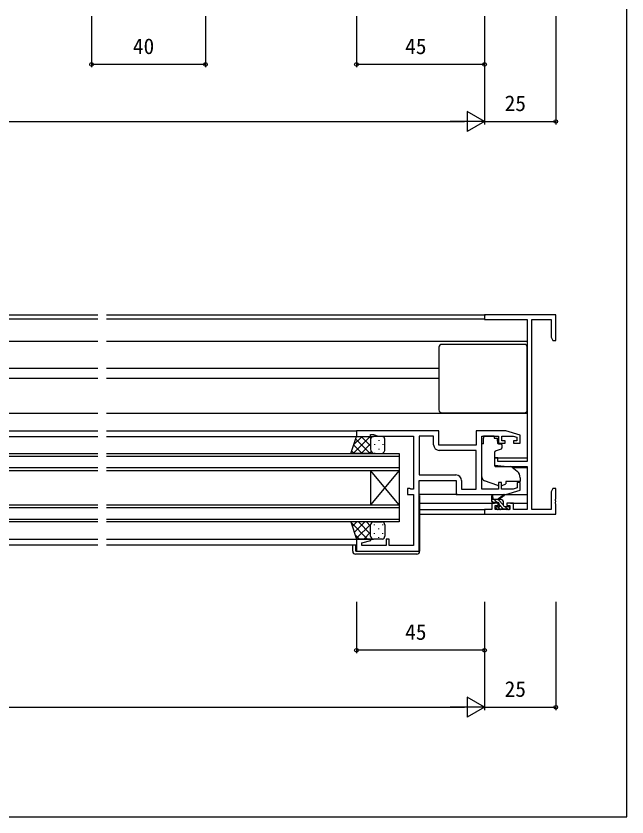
# Model space of a CAD drawing. Units: millimetres, scale not verified. Extents: x -437 to 438, y -281 to 279.
# Drawn here: x 223.7 to 438.2, y -281.3 to -0.3 of the extents above; entities that cross this region are included whole.
import ezdxf
from ezdxf.enums import TextEntityAlignment as Align

# ---------------------------------------------------------------- set-up
doc = ezdxf.new("R2010")
doc.units = ezdxf.units.MM
doc.header["$LTSCALE"] = 2
for name, color, linetype in [('0-2_YKK_11', 7, 'Continuous'), ('0-3_YKK_12', 2, 'Continuous'), ('0-4_YKK_13', 4, 'Continuous'), ('0-6_YKK_D', 6, 'Continuous'), ('0-7_YKK_ZWAK', 7, 'Continuous')]:
    doc.layers.add(name, color=color, linetype=linetype)
doc.styles.add('ＭＳ ゴシック', font='')
doc.styles.get('ＭＳ ゴシック').set_extended_font_data('MS Gothic')

msp = doc.modelspace()

# ---------------------------------------------------------------- linework, layer by layer
at = {"layer": '0-2_YKK_11'}
for points in [[(404.83, -173.47), (404.83, -106.73), (411.57, -106.73), (411.57, -113.009), (412.2, -114.1), (413.2, -114.1), (413.2, -105.1), (388.2, -105.1), (388.2, -106.73), (403.2, -106.73), (403.2, -156.6), (392.9, -156.6), (392.9, -155.3), (391.7, -155.3), (391.7, -157.906), (396.2, -158.3), (403.2, -158.3), (403.2, -173.47), (398.3, -173.47), (398.3, -171.2), (396, -171.2), (396, -172), (397.1, -172), (397.1, -173.47), (391.9, -173.47), (391.9, -172), (393, -172), (393, -171.2), (390.7, -171.2), (390.7, -173.47), (388.2, -173.47), (388.2, -175.1), (413.2, -175.1), (413.2, -171.558), (413.08, -171.375), (413.08, -170.825), (413.2, -170.642), (413.2, -170.558), (413.08, -170.375), (413.08, -169.825)], [(372.2, -145.8), (343.2, -145.8), (343.2, -147.8), (348.2, -147.8), (348.2, -147.1), (349.2, -147.1), (350.848, -147.7), (363.2, -147.7), (363.2, -166.3), (362.346, -166.3), (362.173, -166.2), (362, -166.1), (361.2, -166.1), (361.2, -168.2), (363.2, -168.2), (363.2, -186.1), (354.7, -186.1), (354.7, -183.8), (353.7, -183.8), (353.7, -186.1), (345.1, -186.1), (345.1, -185.161), (348.229, -184.322), (348.161, -183.8), (343.2, -183.8), (343.2, -188), (365.2, -188), (365.2, -163.2), (378.2, -163.2), (378.2, -168.2), (395.7, -168.2), (400.7, -166.7), (400.7, -163.9), (399.7, -163.9), (399.7, -165.852), (398.205, -166.3), (394.1, -166.3), (394.1, -163.9), (393.1, -163.9), (393.1, -166.3)], [(393.1, -166.3), (387.2, -166.3), (387.2, -147.7), (393.1, -147.7), (393.1, -150.1), (395.4, -150.1), (395.4, -149.3), (394.3, -149.3), (394.3, -147.7), (398.205, -147.7), (399.5, -148.088), (399.5, -149.3), (398.4, -149.3), (398.4, -150.1), (400.7, -150.1), (400.7, -147.3), (395.7, -145.8), (385.2, -145.8), (385.2, -150.8), (372.2, -150.8), (372.2, -145.8)], [(365.2, -147.7), (365.2, -161.3), (378.1, -161.3)], [(370.3, -150.7), (370.3, -147.7), (365.2, -147.7)], [(380.1, -163.3), (380.1, -166.3), (385.3, -166.3), (385.3, -152.7), (372.3, -152.7)], [(413.08, -169.825), (413.2, -169.642), (413.2, -166.1), (412.2, -166.1), (411.57, -167.191), (411.57, -173.47), (404.83, -173.47)]]:
    msp.add_lwpolyline(points, dxfattribs=at)
for centre, start, end in [((372.3, -150.7), 180.00001, 269.99999), ((378.1, -163.3), 0.00001, 89.99999)]:
    msp.add_arc(centre, 2, start, end, dxfattribs=at)
at = {"layer": '0-3_YKK_12'}
for p, q in [((146.9, -105.1), (252.45, -105.1)), ((146.9, -106.5), (252.45, -106.5)), ((255.45, -105.1), (388.5, -105.1)), ((255.45, -106.5), (388.2, -106.5)), ((163.7, -114.4), (252.45, -114.4)), ((255.45, -114.4), (403.2, -114.4)), ((164.7, -123.9), (252.45, -123.9)), ((255.45, -123.9), (372.2, -123.9)), ((164.7, -127.3), (252.45, -127.3)), ((255.45, -127.3), (372.2, -127.3)), ((252.45, -139.8), (164.7, -139.8)), ((403.2, -139.8), (255.45, -139.8)), ((164.4, -145.8), (252.45, -145.8)), ((255.45, -145.8), (343.5, -145.8)), ((164.2, -147.8), (252.45, -147.8)), ((255.45, -147.8), (343.7, -147.8)), ((149.7, -153.8), (252.45, -153.8)), ((255.45, -153.8), (358.2, -153.8)), ((358.2, -153.8), (358.2, -159.8)), ((252.45, -154.8), (149.7, -154.8)), ((358.2, -154.8), (255.45, -154.8)), ((391.7, -155.3), (403.2, -155.3)), ((252.45, -158.8), (149.7, -158.8)), ((149.7, -159.8), (252.45, -159.8)), ((358.2, -158.8), (255.45, -158.8)), ((255.45, -159.8), (358.2, -159.8)), ((348.2, -159.8), (348.2, -171.8)), ((358.2, -159.8), (348.2, -171.8)), ((358.2, -171.8), (348.2, -159.8)), ((358.2, -159.8), (358.2, -171.8)), ((398.077, -158.7), (403.2, -158.7)), ((365.4, -171.2), (391.7, -171.2)), ((397.3, -171.2), (403.2, -171.2)), ((149.7, -171.8), (252.45, -171.8)), ((252.45, -172.8), (149.7, -172.8)), ((255.45, -171.8), (358.2, -171.8)), ((358.2, -172.8), (255.45, -172.8)), ((365.4, -173.47), (388.5, -173.47)), ((149.7, -176.8), (252.45, -176.8)), ((255.45, -176.8), (358.2, -176.8)), ((365.4, -175.1), (388.5, -175.1)), ((252.45, -177.8), (149.7, -177.8)), ((164.7, -183.8), (252.45, -183.8)), ((255.45, -183.8), (343.7, -183.8)), ((164.7, -185.8), (252.45, -185.8)), ((255.45, -185.8), (343.2, -185.8))]:
    msp.add_line(p, q, dxfattribs=at)
msp.add_lwpolyline([(358.2, -171.8), (358.2, -177.8), (255.45, -177.8)], dxfattribs=at)
at = {"layer": '0-4_YKK_13'}
for p, q in [((372.2, -116.5), (372.2, -138.5)), ((402.2, -115.5), (373.2, -115.5)), ((403.2, -138.5), (403.2, -116.5)), ((373.2, -139.5), (402.2, -139.5)), ((342.017, -153.8), (348.017, -147.8)), ((342.206, -150.783), (345.189, -147.8)), ((342.916, -148.651), (348.065, -153.8)), ((344.894, -147.8), (348.2, -151.106)), ((347.722, -147.8), (348.296, -148.374)), ((348.2, -148.8), (348.2, -152.3)), ((348.2, -148.8), (348.2, -152.3)), ((352.2, -147.8), (349.2, -147.8)), ((353.2, -152.3), (353.2, -148.8)), ((391.6, -147.73), (387.8, -147.73)), ((387.8, -147.73), (387.8, -148.4)), ((387.8, -149.4), (387.8, -148.4)), ((391.6, -147.73), (391.6, -148.4)), ((391.6, -148.4), (392.77, -148.4)), ((392.77, -149.4), (392.77, -148.4)), ((342.209, -150.773), (345.237, -153.8)), ((344.846, -153.8), (348.2, -150.446)), ((349.615, -150.535), (349.615, -150.735)), ((351.03, -149.12), (351.03, -149.32)), ((352.445, -150.535), (352.445, -150.735)), ((387.8, -150.4), (387.2, -150.4)), ((387.2, -161.955), (387.2, -150.4)), ((387.8, -150.4), (387.8, -149.4)), ((392.77, -149.4), (392.77, -150.1)), ((393.07, -150.4), (394, -150.4)), ((394.3, -150.7), (394.3, -151.75)), ((341.502, -152.894), (342.408, -153.8)), ((347.674, -153.8), (348.383, -153.091)), ((348.2, -152.3), (348.2, -152.35)), ((349.2, -153.8), (352.2, -153.8)), ((349.615, -153.565), (349.615, -153.765)), ((351.03, -152.15), (351.03, -152.35)), ((352.445, -153.565), (352.445, -153.684)), ((391.7, -153.396), (391.7, -158.003)), ((393.971, -152.22), (391.971, -152.948)), ((391.917, -158.302), (397.303, -158.349)), ((397.937, -158.583), (399.628, -160.002)), ((400.7, -162.3), (400.7, -163.6)), ((392.828, -165.041), (388.191, -163.366)), ((394.394, -165.006), (395.7, -164.397)), ((395.7, -163.9), (395.7, -164.397)), ((378.7, -168.2), (365.2, -168.2)), ((392.6, -169.97), (394.818, -168.287)), ((393.2, -169.97), (395.019, -168.569)), ((395.627, -168.2), (403.2, -168.2)), ((390.7, -170.67), (390.7, -168.671)), ((393.9, -169.97), (390.7, -169.97)), ((391.239, -170.97), (390.7, -170.431)), ((391, -168.844), (391.199, -169.97)), ((393, -170.97), (391, -170.97)), ((392.586, -170.97), (391.586, -169.97)), ((394.9, -171.937), (392.933, -169.97)), ((393.3, -171.909), (393.3, -171.27)), ((394.744, -170.434), (394.436, -170.126)), ((394.9, -172.07), (394.9, -170.97)), ((392.788, -173.382), (392.288, -172.882)), ((392.5, -172.37), (392.839, -172.37)), ((393.708, -173.439), (392.639, -172.37)), ((393.6, -173.47), (393, -173.47)), ((394.886, -173.27), (393.3, -171.684)), ((395.9, -173.27), (393.8, -173.27)), ((395.2, -172.37), (396.6, -172.37)), ((396.433, -173.47), (395.333, -172.37)), ((396.6, -173.47), (396.1, -173.47)), ((396.884, -172.574), (396.696, -172.386)), ((396.9, -172.67), (396.9, -173.17)), ((341.241, -177.924), (347.117, -183.8)), ((341.727, -179.381), (343.308, -177.8)), ((342.434, -181.502), (346.137, -177.8)), ((343.141, -183.624), (348.238, -178.527)), ((343.946, -177.8), (348.2, -182.054)), ((346.774, -177.8), (348.2, -179.226)), ((348.2, -182.8), (348.2, -178.8)), ((348.2, -182.8), (348.2, -178.8)), ((348.927, -177.838), (348.965, -177.8)), ((349.2, -177.8), (352.2, -177.8)), ((349.615, -178.935), (349.615, -178.735)), ((352.445, -178.935), (352.445, -178.735)), ((353.2, -178.8), (353.2, -182.8)), ((342.656, -182.167), (344.289, -183.8)), ((345.794, -183.8), (348.2, -181.394)), ((349.615, -181.965), (349.615, -181.765)), ((351.03, -180.35), (351.03, -180.15)), ((352.445, -181.965), (352.445, -181.765)), ((348.622, -183.8), (348.736, -183.686)), ((352.2, -183.8), (349.2, -183.8)), ((351.03, -183.38), (351.03, -183.18)), ((341.9, -188.1), (341.9, -185.8)), ((342.9, -185.8), (342.9, -187.8)), ((343.2, -188.1), (364.9, -188.1)), ((364.9, -188.1), (365.4, -188.1)), ((365.4, -187.8), (365.4, -188.1)), ((364.4, -189.1), (342.9, -189.1))]:
    msp.add_line(p, q, dxfattribs=at)
for points in [[(349.2, -153.8), (341.2, -153.8), (343.2, -147.8), (349.2, -147.8)], [(400.7, -163.6), (395.7, -163.6), (395.7, -163.9)], [(365.2, -168.5), (365.4, -168.5), (365.4, -187.8)], [(349.2, -177.8), (341.2, -177.8), (343.2, -183.8), (349.2, -183.8)]]:
    msp.add_lwpolyline(points, dxfattribs=at)
for centre, radius, start, end in [((373.2, -116.5), 1, 90, 180), ((402.2, -116.5), 1, 0, 90), ((373.2, -138.5), 1, 180, 270), ((402.2, -138.5), 1, 270, 0), ((349.2, -148.8), 1, 90.0001, 180.0001), ((349.2, -148.8), 1, 90.0001, 180.0001), ((352.2, -148.8), 1, 0.0001, 90.0001), ((393.07, -150.1), 0.3, 180, 270), ((394, -150.7), 0.3, 360, 90), ((349.732, -152.362), 1.534, 177.68848, 249.69222), ((349.732, -152.362), 1.534, 177.68848, 249.69222), ((351.668, -152.362), 1.534, 290.30794, 2.31165), ((392.2, -153.396), 0.5, 110, 180), ((393.8, -151.75), 0.5, 290, 360), ((392, -158.003), 0.3, 180, 269.5), ((397.294, -159.349), 1, 50, 89.5), ((397.7, -162.3), 3, 360, 50), ((388.7, -161.955), 1.5, 180, 250.14674), ((393.168, -164.1), 1, 250.14674, 266.11316), ((393.971, -164.1), 1, 277.40692, 295), ((390.9, -168.671), 0.2, 300, 180), ((395, -168.37), 0.2, 275.58289, 155.58289), ((391, -170.67), 0.3, 180, 270), ((393, -171.27), 0.3, 0, 90), ((393.9, -170.97), 1, 0, 90), ((392.5, -172.67), 0.3, 90, 225), ((393, -173.17), 0.3, 225, 270), ((392.839, -172.67), 0.3, 33.05573, 90), ((393.3, -172.37), 0.25, 213.05573, 56.94427), ((393.6, -171.909), 0.3, 180, 236.94427), ((393.6, -173.27), 0.2, 270, 0), ((395.2, -172.07), 0.3, 180, 270), ((396.1, -173.27), 0.2, 180, 270), ((396.6, -172.67), 0.3, 0, 90), ((396.6, -173.17), 0.3, 270, 0), ((349.2, -178.8), 1, 89.9999, 179.9999), ((349.2, -178.8), 1, 89.9999, 179.9999), ((352.2, -178.8), 1, 359.9999, 89.9999), ((349.2, -182.8), 1, 179.9999, 269.9999), ((349.2, -182.8), 1, 179.9999, 269.9999), ((352.2, -182.8), 1, 269.9999, 359.9999), ((342.9, -188.1), 1, 180, 270), ((343.2, -187.8), 0.3, 180, 270), ((364.4, -188.1), 1, 270, 0)]:
    msp.add_arc(centre, radius, start, end, dxfattribs=at)
at = {"layer": '0-6_YKK_D'}
for p, q in [((250.2, -0.3), (250.2, -18.3)), ((290.2, -0.3), (290.2, -18.3)), ((343.2, -0.3), (343.2, -18.3)), ((388.2, -0.3), (388.2, -38.3)), ((388.2, -0.3), (388.2, -38.3)), ((388.2, -0.3), (388.2, -18.3)), ((413.2, -0.3), (413.2, -38.3)), ((290.2, -17.3), (250.2, -17.3)), ((388.2, -17.3), (343.2, -17.3)), ((388.2, -37.3), (382.138, -33.8)), ((382.138, -33.8), (382.138, -40.8)), ((-91.8, -37.3), (381.2, -37.3)), ((388.2, -37.3), (376.076, -37.3)), ((388.2, -37.3), (382.138, -40.8)), ((388.2, -37.3), (413.2, -37.3)), ((343.2, -205.8), (343.2, -223.8)), ((388.2, -205.8), (388.2, -243.8)), ((388.2, -205.8), (388.2, -243.8)), ((388.2, -205.8), (388.2, -223.8)), ((413.2, -205.8), (413.2, -243.8)), ((388.2, -222.8), (343.2, -222.8)), ((388.2, -242.8), (382.138, -239.3)), ((382.138, -239.3), (382.138, -246.3)), ((-91.8, -242.8), (381.2, -242.8)), ((388.2, -242.8), (376.076, -242.8)), ((388.2, -242.8), (382.138, -246.3)), ((388.2, -242.8), (413.2, -242.8))]:
    msp.add_line(p, q, dxfattribs=at)
for centre in [(250.2, -17.3), (290.2, -17.3), (343.2, -17.3), (388.2, -17.3), (413.2, -37.3), (343.2, -222.8), (388.2, -222.8), (413.2, -242.8)]:
    msp.add_circle(centre, 0.637, dxfattribs=at)
at = {"layer": '0-7_YKK_ZWAK'}
msp.add_lwpolyline([(-436.8, -281.3), (438.2, -281.3), (438.2, 243.7)], dxfattribs=at)

# ---------------------------------------------------------------- texts
at = {"layer": '0-6_YKK_D', "style": 'ＭＳ ゴシック'}
for s, p in [('40', (264.745, -15.3)), ('45', (360.331, -15.3)), ('25', (395.245, -35.3)), ('45', (360.331, -220.8)), ('25', (395.245, -240.8))]:
    msp.add_text(s, height=5.499, dxfattribs=at).set_placement(p, align=Align.BOTTOM_LEFT)

doc.saveas('drawing.dxf')
